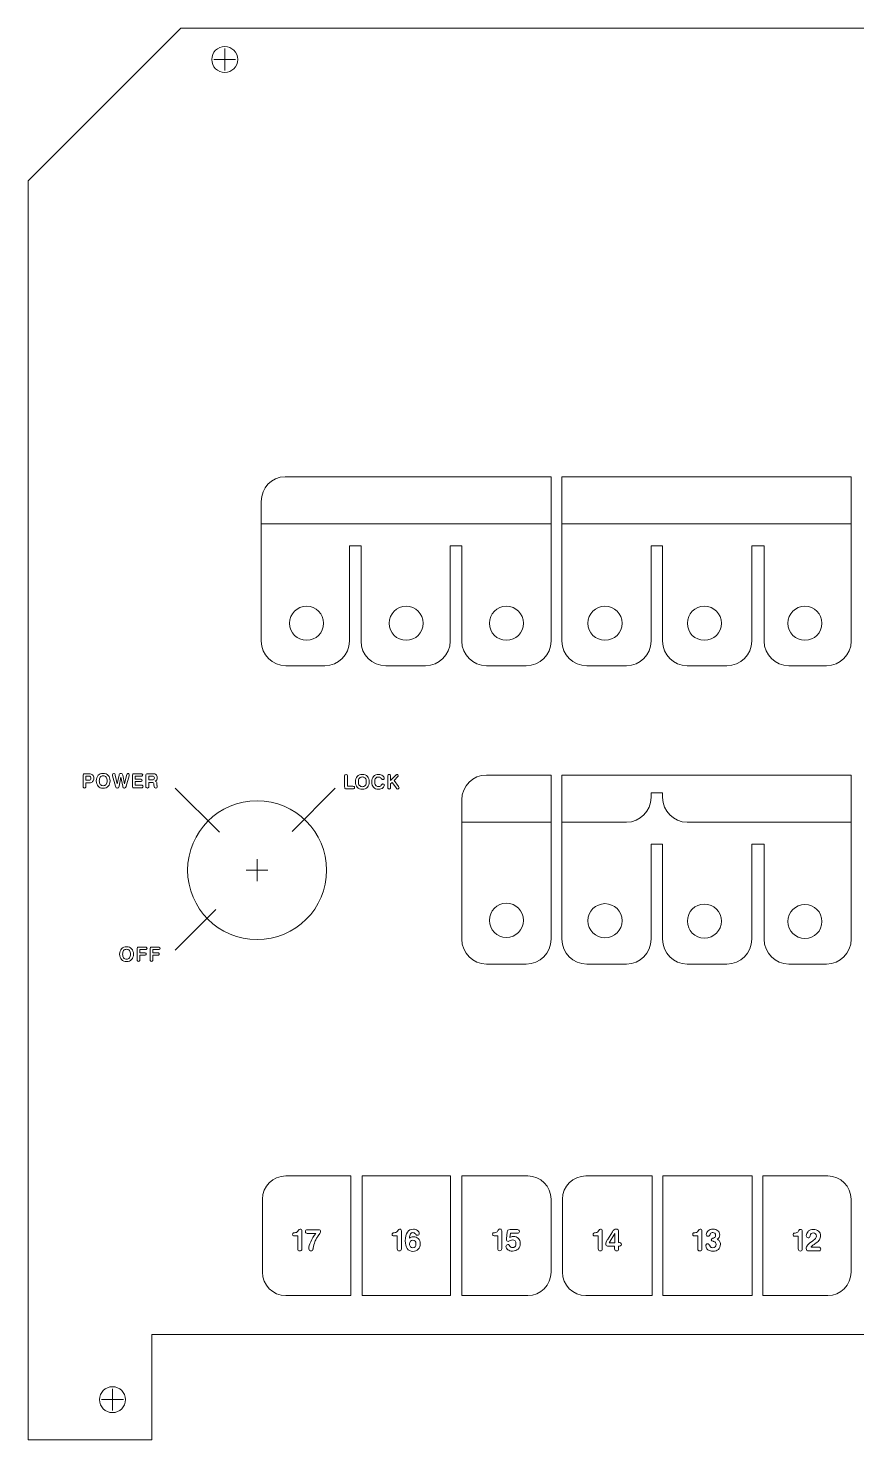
# Model space of a CAD drawing. Extents: x 727 to 1193, y 439 to 641.
# Drawn here: x 727.5 to 845.6, y 439.4 to 640.6 of the extents above; entities that cross this region are included whole.
import ezdxf

# ---------------------------------------------------------------- set-up
doc = ezdxf.new("R2010")
doc.units = 0
doc.header["$MEASUREMENT"] = 0
doc.layers.add('Layer 1 copy', color=7, linetype='Continuous', lineweight=0)

msp = doc.modelspace()

# ---------------------------------------------------------------- linework, layer by layer
at = {"layer": 'Layer 1 copy', "color": 5, "lineweight": 0}
for p, q in [((753.91, 636.13), (757.02, 636.13)), ((755.47, 637.68), (755.47, 634.58)), ((748.4, 532.29), (754.7, 526)), ((771.23, 532.29), (765.06, 526.12)), ((760.08, 522.14), (760.08, 519.03)), ((758.52, 520.59), (761.63, 520.59)), ((748.4, 509.19), (754.19, 514.98)), ((739.47, 446.68), (739.47, 443.58)), ((737.91, 445.13), (741.02, 445.13))]:
    msp.add_line(p, q, dxfattribs=at)
for points in [[(727.46, 439.41), (745.09, 439.41), (745.09, 454.41), (1174.83, 454.41), (1174.83, 439.41), (1192.54, 439.41), (1192.54, 618.5), (1170.33, 640.59), (749.22, 640.59), (727.46, 618.82)], [(844.77, 569.94), (803.54, 569.94), (803.54, 576.66), (844.77, 576.66)], [(787.63, 459.97), (775.04, 459.97), (775.04, 477.01), (787.63, 477.01)], [(830.67, 459.97), (817.91, 459.97), (817.91, 477.01), (830.67, 477.01)], [(811.06, 468.81), (810.26, 467.5), (811.06, 467.5)]]:
    msp.add_lwpolyline(points, close=True, dxfattribs=at)
at = {"layer": 'Layer 1 copy', "color": 7, "lineweight": 0}
msp.add_lwpolyline([(727.46, 439.41), (745.09, 439.41), (745.09, 454.41), (1174.83, 454.41), (1174.83, 439.41), (1192.54, 439.41), (1192.54, 618.5), (1170.33, 640.59), (749.22, 640.59), (727.46, 618.82)], close=True, dxfattribs=at)
for centre, radius in [((755.47, 636.13), 1.85), ((767.14, 555.78), 2.43), ((781.33, 555.78), 2.43), ((795.62, 555.78), 2.43), ((809.67, 555.78), 2.43), ((823.84, 555.78), 2.43), ((838.17, 555.78), 2.43), ((760.08, 520.59), 9.9), ((795.62, 513.44), 2.43), ((809.67, 513.39), 2.43), ((823.84, 513.33), 2.43), ((838.17, 513.28), 2.43), ((739.47, 445.13), 1.85)]:
    msp.add_circle(centre, radius, dxfattribs=at)
at = {"layer": 'Layer 1 copy', "color": 5, "lineweight": 0}
for points, knots in [([(801.98, 576.66), (801.98, 576.66), (764.06, 576.66), (764.06, 576.66), (762.11, 576.66), (760.67, 575.08), (760.67, 573.13), (760.67, 573.13), (760.67, 569.94), (760.67, 569.94), (760.67, 569.94), (801.98, 569.94), (801.98, 569.94), (801.98, 569.94), (801.98, 576.66), (801.98, 576.66)], [0, 0, 0, 0, 1, 1, 1, 2, 2, 2, 3, 3, 3, 4, 4, 4, 5, 5, 5, 5]), ([(795.88, 569.94), (795.88, 569.94), (789.26, 569.94), (789.26, 569.94), (789.26, 569.94), (787.61, 569.94), (787.61, 569.94), (787.61, 569.94), (774.9, 569.94), (774.9, 569.94), (774.9, 569.94), (773.25, 569.94), (773.25, 569.94), (773.25, 569.94), (766.63, 569.94), (766.63, 569.94), (766.63, 569.94), (760.67, 569.94), (760.67, 569.94), (760.67, 569.94), (760.67, 553.25), (760.67, 553.25), (760.67, 551.3), (762.25, 549.72), (764.2, 549.72), (764.2, 549.72), (769.72, 549.72), (769.72, 549.72), (771.67, 549.72), (773.25, 551.3), (773.25, 553.25), (773.25, 553.25), (773.25, 566.83), (773.25, 566.83), (773.25, 566.83), (774.9, 566.83), (774.9, 566.83), (774.9, 566.83), (774.9, 553.25), (774.9, 553.25), (774.9, 551.3), (776.48, 549.72), (778.43, 549.72), (778.43, 549.72), (784.08, 549.72), (784.08, 549.72), (786.03, 549.72), (787.61, 551.3), (787.61, 553.25), (787.61, 553.25), (787.61, 566.83), (787.61, 566.83), (787.61, 566.83), (789.26, 566.83), (789.26, 566.83), (789.26, 566.83), (789.26, 553.25), (789.26, 553.25), (789.26, 551.3), (790.84, 549.72), (792.79, 549.72), (792.79, 549.72), (798.45, 549.72), (798.45, 549.72), (800.4, 549.72), (801.98, 551.3), (801.98, 553.25), (801.98, 553.25), (801.98, 569.94), (801.98, 569.94), (801.98, 569.94), (795.88, 569.94), (795.88, 569.94)], [0, 0, 0, 0, 1, 1, 1, 2, 2, 2, 3, 3, 3, 4, 4, 4, 5, 5, 5, 6, 6, 6, 7, 7, 7, 8, 8, 8, 9, 9, 9, 10, 10, 10, 11, 11, 11, 12, 12, 12, 13, 13, 13, 14, 14, 14, 15, 15, 15, 16, 16, 16, 17, 17, 17, 18, 18, 18, 19, 19, 19, 20, 20, 20, 21, 21, 21, 22, 22, 22, 23, 23, 23, 24, 24, 24, 24]), ([(832.36, 569.94), (832.36, 569.94), (830.59, 569.94), (830.59, 569.94), (830.59, 569.94), (817.87, 569.94), (817.87, 569.94), (817.87, 569.94), (816.25, 569.94), (816.25, 569.94), (816.25, 569.94), (815.53, 569.94), (815.53, 569.94), (815.53, 569.94), (803.54, 569.94), (803.54, 569.94), (803.54, 569.94), (803.54, 553.25), (803.54, 553.25), (803.54, 551.3), (805.12, 549.72), (807.07, 549.72), (807.07, 549.72), (812.72, 549.72), (812.72, 549.72), (814.67, 549.72), (816.25, 551.3), (816.25, 553.25), (816.25, 553.25), (816.25, 566.83), (816.25, 566.83), (816.25, 566.83), (817.87, 566.83), (817.87, 566.83), (817.87, 566.83), (817.87, 553.25), (817.87, 553.25), (817.87, 551.3), (819.45, 549.72), (821.4, 549.72), (821.4, 549.72), (827.05, 549.72), (827.05, 549.72), (829, 549.72), (830.59, 551.3), (830.59, 553.25), (830.59, 553.25), (830.59, 566.83), (830.59, 566.83), (830.59, 566.83), (832.36, 566.83), (832.36, 566.83), (832.36, 566.83), (832.36, 553.25), (832.36, 553.25), (832.36, 551.3), (833.94, 549.72), (835.89, 549.72), (835.89, 549.72), (841.24, 549.72), (841.24, 549.72), (843.19, 549.72), (844.77, 551.3), (844.77, 553.25), (844.77, 553.25), (844.77, 566.83), (844.77, 566.83), (844.77, 566.83), (844.77, 569.94), (844.77, 569.94), (844.77, 569.94), (832.36, 569.94), (832.36, 569.94)], [0, 0, 0, 0, 1, 1, 1, 2, 2, 2, 3, 3, 3, 4, 4, 4, 5, 5, 5, 6, 6, 6, 7, 7, 7, 8, 8, 8, 9, 9, 9, 10, 10, 10, 11, 11, 11, 12, 12, 12, 13, 13, 13, 14, 14, 14, 15, 15, 15, 16, 16, 16, 17, 17, 17, 18, 18, 18, 19, 19, 19, 20, 20, 20, 21, 21, 21, 22, 22, 22, 23, 23, 23, 24, 24, 24, 24]), ([(735.68, 532.53), (735.68, 532.45), (735.66, 532.39), (735.63, 532.36), (735.6, 532.32), (735.55, 532.3), (735.47, 532.3), (735.41, 532.3), (735.35, 532.32), (735.32, 532.36), (735.29, 532.4), (735.27, 532.45), (735.27, 532.53), (735.27, 532.53), (735.27, 534.02), (735.27, 534.02), (735.27, 534.15), (735.29, 534.23), (735.32, 534.27), (735.36, 534.32), (735.42, 534.34), (735.52, 534.34), (735.52, 534.34), (736.16, 534.34), (736.16, 534.34), (736.37, 534.34), (736.53, 534.28), (736.64, 534.17), (736.75, 534.06), (736.8, 533.9), (736.8, 533.69), (736.8, 533.48), (736.75, 533.32), (736.64, 533.21), (736.54, 533.1), (736.38, 533.04), (736.19, 533.04), (736.19, 533.04), (735.68, 533.04), (735.68, 533.04), (735.68, 533.04), (735.68, 532.53), (735.68, 532.53)], [0, 0, 0, 0, 1, 1, 1, 2, 2, 2, 3, 3, 3, 4, 4, 4, 5, 5, 5, 6, 6, 6, 7, 7, 7, 8, 8, 8, 9, 9, 9, 10, 10, 10, 11, 11, 11, 12, 12, 12, 13, 13, 13, 14, 14, 14, 14]), ([(735.68, 533.99), (735.68, 533.99), (735.68, 533.41), (735.68, 533.41), (735.68, 533.41), (736.08, 533.41), (736.08, 533.41), (736.19, 533.41), (736.27, 533.43), (736.32, 533.48), (736.37, 533.52), (736.39, 533.6), (736.39, 533.7), (736.39, 533.79), (736.37, 533.87), (736.32, 533.91), (736.27, 533.96), (736.2, 533.99), (736.11, 533.99), (736.11, 533.99), (735.68, 533.99), (735.68, 533.99)], [0, 0, 0, 0, 1, 1, 1, 2, 2, 2, 3, 3, 3, 4, 4, 4, 5, 5, 5, 6, 6, 6, 7, 7, 7, 7]), ([(737.43, 534.11), (737.6, 534.3), (737.84, 534.39), (738.14, 534.39), (738.44, 534.39), (738.68, 534.3), (738.86, 534.1), (739.04, 533.91), (739.12, 533.65), (739.12, 533.33), (739.12, 533.01), (739.04, 532.75), (738.86, 532.56), (738.68, 532.37), (738.44, 532.27), (738.14, 532.27), (737.84, 532.27), (737.6, 532.37), (737.43, 532.56), (737.25, 532.75), (737.16, 533.01), (737.16, 533.33), (737.16, 533.66), (737.25, 533.92), (737.43, 534.11)], [0, 0, 0, 0, 1, 1, 1, 2, 2, 2, 3, 3, 3, 4, 4, 4, 5, 5, 5, 6, 6, 6, 7, 7, 7, 8, 8, 8, 8]), ([(738.56, 533.84), (738.46, 533.97), (738.32, 534.03), (738.14, 534.03), (737.97, 534.03), (737.83, 533.97), (737.73, 533.85), (737.64, 533.73), (737.59, 533.55), (737.59, 533.33), (737.59, 533.11), (737.64, 532.94), (737.73, 532.82), (737.83, 532.7), (737.97, 532.63), (738.14, 532.63), (738.32, 532.63), (738.46, 532.7), (738.56, 532.82), (738.66, 532.94), (738.71, 533.11), (738.71, 533.33), (738.71, 533.55), (738.66, 533.72), (738.56, 533.84)], [0, 0, 0, 0, 1, 1, 1, 2, 2, 2, 3, 3, 3, 4, 4, 4, 5, 5, 5, 6, 6, 6, 7, 7, 7, 8, 8, 8, 8]), ([(740.4, 532.57), (740.38, 532.46), (740.35, 532.39), (740.32, 532.35), (740.29, 532.32), (740.23, 532.3), (740.15, 532.3), (740.07, 532.3), (740.02, 532.32), (739.99, 532.34), (739.96, 532.37), (739.93, 532.44), (739.89, 532.57), (739.89, 532.57), (739.48, 534.02), (739.48, 534.02), (739.47, 534.06), (739.46, 534.08), (739.46, 534.11), (739.45, 534.13), (739.45, 534.14), (739.45, 534.15), (739.45, 534.22), (739.47, 534.27), (739.51, 534.3), (739.54, 534.34), (739.59, 534.36), (739.65, 534.36), (739.71, 534.36), (739.75, 534.35), (739.78, 534.31), (739.82, 534.28), (739.84, 534.22), (739.86, 534.13), (739.86, 534.13), (740.16, 532.92), (740.16, 532.92), (740.16, 532.92), (740.4, 534.12), (740.4, 534.12), (740.42, 534.21), (740.45, 534.28), (740.49, 534.31), (740.53, 534.35), (740.59, 534.36), (740.67, 534.36), (740.75, 534.36), (740.81, 534.35), (740.84, 534.32), (740.88, 534.28), (740.91, 534.21), (740.93, 534.11), (740.93, 534.11), (741.18, 532.92), (741.18, 532.92), (741.18, 532.92), (741.46, 534.08), (741.46, 534.08), (741.49, 534.19), (741.51, 534.27), (741.55, 534.31), (741.58, 534.34), (741.63, 534.36), (741.68, 534.36), (741.74, 534.36), (741.79, 534.35), (741.82, 534.31), (741.85, 534.28), (741.87, 534.23), (741.87, 534.16), (741.87, 534.15), (741.87, 534.13), (741.86, 534.11), (741.86, 534.08), (741.86, 534.06), (741.85, 534.03), (741.85, 534.03), (741.43, 532.58), (741.43, 532.58), (741.42, 532.56), (741.42, 532.55), (741.41, 532.53), (741.37, 532.38), (741.29, 532.3), (741.18, 532.3), (741.1, 532.3), (741.04, 532.32), (741.01, 532.35), (740.98, 532.38), (740.95, 532.46), (740.93, 532.57), (740.93, 532.57), (740.67, 533.87), (740.67, 533.87), (740.67, 533.87), (740.4, 532.57), (740.4, 532.57)], [0, 0, 0, 0, 1, 1, 1, 2, 2, 2, 3, 3, 3, 4, 4, 4, 5, 5, 5, 6, 6, 6, 7, 7, 7, 8, 8, 8, 9, 9, 9, 10, 10, 10, 11, 11, 11, 12, 12, 12, 13, 13, 13, 14, 14, 14, 15, 15, 15, 16, 16, 16, 17, 17, 17, 18, 18, 18, 19, 19, 19, 20, 20, 20, 21, 21, 21, 22, 22, 22, 23, 23, 23, 24, 24, 24, 25, 25, 25, 26, 26, 26, 27, 27, 27, 28, 28, 28, 29, 29, 29, 30, 30, 30, 31, 31, 31, 32, 32, 32, 32]), ([(743.61, 532.7), (743.68, 532.7), (743.74, 532.68), (743.77, 532.65), (743.81, 532.62), (743.83, 532.58), (743.83, 532.51), (743.83, 532.45), (743.81, 532.41), (743.77, 532.37), (743.73, 532.35), (743.68, 532.33), (743.61, 532.33), (743.61, 532.33), (742.55, 532.33), (742.55, 532.33), (742.45, 532.33), (742.38, 532.35), (742.35, 532.39), (742.31, 532.44), (742.3, 532.52), (742.3, 532.65), (742.3, 532.65), (742.3, 534.02), (742.3, 534.02), (742.3, 534.15), (742.31, 534.23), (742.35, 534.27), (742.38, 534.32), (742.45, 534.34), (742.55, 534.34), (742.55, 534.34), (743.55, 534.34), (743.55, 534.34), (743.63, 534.34), (743.68, 534.32), (743.72, 534.29), (743.76, 534.26), (743.78, 534.22), (743.78, 534.16), (743.78, 534.11), (743.76, 534.06), (743.72, 534.03), (743.68, 534), (743.63, 533.99), (743.55, 533.99), (743.55, 533.99), (742.7, 533.99), (742.7, 533.99), (742.7, 533.99), (742.7, 533.56), (742.7, 533.56), (742.7, 533.56), (743.47, 533.56), (743.47, 533.56), (743.54, 533.56), (743.6, 533.55), (743.63, 533.52), (743.67, 533.49), (743.69, 533.44), (743.69, 533.39), (743.69, 533.33), (743.67, 533.29), (743.63, 533.26), (743.59, 533.23), (743.54, 533.22), (743.47, 533.22), (743.47, 533.22), (742.7, 533.22), (742.7, 533.22), (742.7, 533.22), (742.7, 532.7), (742.7, 532.7), (742.7, 532.7), (743.61, 532.7), (743.61, 532.7), (743.61, 532.7), (743.61, 532.7), (743.61, 532.7)], [0, 0, 0, 0, 1, 1, 1, 2, 2, 2, 3, 3, 3, 4, 4, 4, 5, 5, 5, 6, 6, 6, 7, 7, 7, 8, 8, 8, 9, 9, 9, 10, 10, 10, 11, 11, 11, 12, 12, 12, 13, 13, 13, 14, 14, 14, 15, 15, 15, 16, 16, 16, 17, 17, 17, 18, 18, 18, 19, 19, 19, 20, 20, 20, 21, 21, 21, 22, 22, 22, 23, 23, 23, 24, 24, 24, 25, 25, 25, 26, 26, 26, 26]), ([(744.65, 532.53), (744.65, 532.45), (744.63, 532.39), (744.6, 532.36), (744.56, 532.32), (744.51, 532.3), (744.44, 532.3), (744.37, 532.3), (744.32, 532.32), (744.28, 532.36), (744.25, 532.4), (744.23, 532.45), (744.23, 532.53), (744.23, 532.53), (744.23, 534.02), (744.23, 534.02), (744.23, 534.15), (744.25, 534.23), (744.29, 534.27), (744.33, 534.32), (744.39, 534.34), (744.48, 534.34), (744.48, 534.34), (745.21, 534.34), (745.21, 534.34), (745.42, 534.34), (745.59, 534.29), (745.69, 534.2), (745.8, 534.1), (745.85, 533.96), (745.85, 533.77), (745.85, 533.65), (745.82, 533.54), (745.77, 533.46), (745.72, 533.38), (745.65, 533.32), (745.55, 533.29), (745.63, 533.27), (745.69, 533.23), (745.72, 533.17), (745.76, 533.12), (745.79, 533.04), (745.8, 532.96), (745.8, 532.92), (745.8, 532.87), (745.8, 532.81), (745.8, 532.75), (745.81, 532.71), (745.81, 532.68), (745.82, 532.66), (745.82, 532.63), (745.83, 532.58), (745.84, 532.54), (745.85, 532.51), (745.85, 532.49), (745.85, 532.43), (745.83, 532.39), (745.79, 532.35), (745.76, 532.32), (745.71, 532.3), (745.64, 532.3), (745.56, 532.3), (745.49, 532.33), (745.46, 532.37), (745.42, 532.43), (745.4, 532.55), (745.38, 532.76), (745.37, 532.92), (745.34, 533.02), (745.3, 533.06), (745.26, 533.09), (745.19, 533.11), (745.09, 533.11), (745.09, 533.11), (744.65, 533.11), (744.65, 533.11), (744.65, 533.11), (744.65, 532.53), (744.65, 532.53)], [0, 0, 0, 0, 1, 1, 1, 2, 2, 2, 3, 3, 3, 4, 4, 4, 5, 5, 5, 6, 6, 6, 7, 7, 7, 8, 8, 8, 9, 9, 9, 10, 10, 10, 11, 11, 11, 12, 12, 12, 13, 13, 13, 14, 14, 14, 15, 15, 15, 16, 16, 16, 17, 17, 17, 18, 18, 18, 19, 19, 19, 20, 20, 20, 21, 21, 21, 22, 22, 22, 23, 23, 23, 24, 24, 24, 25, 25, 25, 26, 26, 26, 26]), ([(744.65, 533.99), (744.65, 533.99), (744.65, 533.46), (744.65, 533.46), (744.65, 533.46), (745.13, 533.46), (745.13, 533.46), (745.24, 533.46), (745.31, 533.48), (745.36, 533.52), (745.41, 533.56), (745.44, 533.63), (745.44, 533.73), (745.44, 533.81), (745.41, 533.88), (745.36, 533.92), (745.32, 533.97), (745.25, 533.99), (745.15, 533.99), (745.15, 533.99), (744.65, 533.99), (744.65, 533.99)], [0, 0, 0, 0, 1, 1, 1, 2, 2, 2, 3, 3, 3, 4, 4, 4, 5, 5, 5, 6, 6, 6, 7, 7, 7, 7]), ([(772.8, 532.18), (772.71, 532.18), (772.64, 532.2), (772.61, 532.25), (772.57, 532.29), (772.55, 532.37), (772.55, 532.5), (772.55, 532.5), (772.55, 534), (772.55, 534), (772.55, 534.06), (772.57, 534.12), (772.6, 534.16), (772.64, 534.2), (772.69, 534.21), (772.76, 534.21), (772.83, 534.21), (772.88, 534.2), (772.91, 534.16), (772.95, 534.12), (772.96, 534.07), (772.96, 534), (772.96, 534), (772.96, 532.55), (772.96, 532.55), (772.96, 532.55), (773.72, 532.55), (773.72, 532.55), (773.8, 532.55), (773.86, 532.53), (773.91, 532.51), (773.95, 532.47), (773.97, 532.43), (773.97, 532.37), (773.97, 532.3), (773.95, 532.26), (773.91, 532.23), (773.87, 532.2), (773.81, 532.18), (773.72, 532.18), (773.72, 532.18), (772.8, 532.18), (772.8, 532.18)], [0, 0, 0, 0, 1, 1, 1, 2, 2, 2, 3, 3, 3, 4, 4, 4, 5, 5, 5, 6, 6, 6, 7, 7, 7, 8, 8, 8, 9, 9, 9, 10, 10, 10, 11, 11, 11, 12, 12, 12, 13, 13, 13, 14, 14, 14, 14]), ([(774.37, 533.96), (774.54, 534.15), (774.78, 534.24), (775.08, 534.24), (775.38, 534.24), (775.62, 534.15), (775.8, 533.96), (775.98, 533.77), (776.07, 533.51), (776.07, 533.18), (776.07, 532.86), (775.98, 532.6), (775.8, 532.41), (775.62, 532.22), (775.38, 532.13), (775.08, 532.13), (774.78, 532.13), (774.54, 532.22), (774.37, 532.41), (774.19, 532.6), (774.1, 532.86), (774.1, 533.18), (774.1, 533.51), (774.19, 533.77), (774.37, 533.96)], [0, 0, 0, 0, 1, 1, 1, 2, 2, 2, 3, 3, 3, 4, 4, 4, 5, 5, 5, 6, 6, 6, 7, 7, 7, 8, 8, 8, 8]), ([(775.5, 533.7), (775.4, 533.82), (775.26, 533.88), (775.08, 533.88), (774.91, 533.88), (774.77, 533.82), (774.67, 533.7), (774.57, 533.58), (774.52, 533.41), (774.52, 533.18), (774.52, 532.96), (774.57, 532.79), (774.67, 532.67), (774.77, 532.55), (774.91, 532.49), (775.08, 532.49), (775.26, 532.49), (775.4, 532.55), (775.5, 532.67), (775.6, 532.79), (775.65, 532.96), (775.65, 533.18), (775.65, 533.41), (775.6, 533.58), (775.5, 533.7)], [0, 0, 0, 0, 1, 1, 1, 2, 2, 2, 3, 3, 3, 4, 4, 4, 5, 5, 5, 6, 6, 6, 7, 7, 7, 8, 8, 8, 8]), ([(776.43, 533.15), (776.43, 533.5), (776.51, 533.77), (776.68, 533.96), (776.85, 534.15), (777.09, 534.25), (777.39, 534.25), (777.51, 534.25), (777.62, 534.23), (777.72, 534.2), (777.82, 534.16), (777.92, 534.11), (778.01, 534.04), (778.07, 533.99), (778.12, 533.94), (778.15, 533.88), (778.19, 533.82), (778.21, 533.77), (778.21, 533.71), (778.21, 533.65), (778.19, 533.61), (778.15, 533.57), (778.12, 533.53), (778.07, 533.51), (778.01, 533.51), (777.98, 533.51), (777.95, 533.52), (777.91, 533.54), (777.88, 533.55), (777.85, 533.57), (777.82, 533.6), (777.81, 533.61), (777.79, 533.63), (777.77, 533.66), (777.75, 533.69), (777.74, 533.71), (777.73, 533.72), (777.69, 533.77), (777.64, 533.81), (777.58, 533.84), (777.52, 533.86), (777.45, 533.87), (777.37, 533.87), (777.21, 533.87), (777.08, 533.81), (776.99, 533.69), (776.89, 533.57), (776.85, 533.4), (776.85, 533.18), (776.85, 532.97), (776.89, 532.8), (776.99, 532.68), (777.08, 532.56), (777.22, 532.5), (777.39, 532.5), (777.47, 532.5), (777.53, 532.51), (777.59, 532.53), (777.65, 532.56), (777.71, 532.59), (777.74, 532.64), (777.76, 532.66), (777.77, 532.68), (777.79, 532.71), (777.79, 532.71), (777.82, 532.77), (777.82, 532.77), (777.86, 532.81), (777.89, 532.84), (777.92, 532.86), (777.95, 532.87), (777.98, 532.88), (778.02, 532.88), (778.07, 532.88), (778.12, 532.87), (778.16, 532.83), (778.2, 532.79), (778.22, 532.75), (778.22, 532.7), (778.22, 532.65), (778.2, 532.59), (778.16, 532.53), (778.13, 532.47), (778.08, 532.41), (778.03, 532.36), (777.94, 532.28), (777.84, 532.22), (777.73, 532.18), (777.63, 532.15), (777.51, 532.13), (777.37, 532.13), (777.07, 532.13), (776.84, 532.22), (776.68, 532.4), (776.51, 532.58), (776.43, 532.84), (776.43, 533.15)], [0, 0, 0, 0, 1, 1, 1, 2, 2, 2, 3, 3, 3, 4, 4, 4, 5, 5, 5, 6, 6, 6, 7, 7, 7, 8, 8, 8, 9, 9, 9, 10, 10, 10, 11, 11, 11, 12, 12, 12, 13, 13, 13, 14, 14, 14, 15, 15, 15, 16, 16, 16, 17, 17, 17, 18, 18, 18, 19, 19, 19, 20, 20, 20, 21, 21, 21, 22, 22, 22, 23, 23, 23, 24, 24, 24, 25, 25, 25, 26, 26, 26, 27, 27, 27, 28, 28, 28, 29, 29, 29, 30, 30, 30, 31, 31, 31, 32, 32, 32, 32]), ([(778.7, 534), (778.7, 534.07), (778.72, 534.13), (778.76, 534.16), (778.79, 534.2), (778.84, 534.22), (778.91, 534.22), (778.98, 534.22), (779.03, 534.2), (779.07, 534.16), (779.1, 534.13), (779.12, 534.07), (779.12, 534), (779.12, 534), (779.12, 533.37), (779.12, 533.37), (779.12, 533.37), (779.88, 534.15), (779.88, 534.15), (779.89, 534.18), (779.91, 534.19), (779.94, 534.2), (779.97, 534.21), (779.99, 534.22), (780.02, 534.22), (780.07, 534.22), (780.11, 534.2), (780.15, 534.17), (780.19, 534.13), (780.21, 534.09), (780.21, 534.04), (780.21, 534.02), (780.2, 534), (780.19, 533.98), (780.19, 533.96), (780.18, 533.94), (780.16, 533.93), (780.16, 533.93), (779.62, 533.38), (779.62, 533.38), (779.62, 533.38), (780.24, 532.53), (780.24, 532.53), (780.24, 532.53), (780.24, 532.53), (780.24, 532.53), (780.29, 532.46), (780.31, 532.39), (780.31, 532.35), (780.31, 532.29), (780.3, 532.25), (780.26, 532.21), (780.23, 532.18), (780.18, 532.15), (780.12, 532.15), (780.08, 532.15), (780.05, 532.17), (780.02, 532.19), (779.98, 532.2), (779.95, 532.23), (779.93, 532.27), (779.93, 532.27), (779.33, 533.1), (779.33, 533.1), (779.33, 533.1), (779.12, 532.89), (779.12, 532.89), (779.12, 532.89), (779.12, 532.38), (779.12, 532.38), (779.12, 532.31), (779.1, 532.25), (779.07, 532.22), (779.03, 532.18), (778.98, 532.16), (778.91, 532.16), (778.84, 532.16), (778.79, 532.18), (778.76, 532.22), (778.72, 532.25), (778.7, 532.31), (778.7, 532.38), (778.7, 532.38), (778.7, 534), (778.7, 534)], [0, 0, 0, 0, 1, 1, 1, 2, 2, 2, 3, 3, 3, 4, 4, 4, 5, 5, 5, 6, 6, 6, 7, 7, 7, 8, 8, 8, 9, 9, 9, 10, 10, 10, 11, 11, 11, 12, 12, 12, 13, 13, 13, 14, 14, 14, 15, 15, 15, 16, 16, 16, 17, 17, 17, 18, 18, 18, 19, 19, 19, 20, 20, 20, 21, 21, 21, 22, 22, 22, 23, 23, 23, 24, 24, 24, 25, 25, 25, 26, 26, 26, 27, 27, 27, 28, 28, 28, 28]), ([(801.98, 534.15), (801.98, 534.15), (792.79, 534.15), (792.79, 534.15), (790.84, 534.15), (789.26, 532.57), (789.26, 530.62), (789.26, 530.62), (789.26, 527.43), (789.26, 527.43), (789.26, 527.43), (801.98, 527.43), (801.98, 527.43), (801.98, 527.43), (801.98, 534.15), (801.98, 534.15)], [0, 0, 0, 0, 1, 1, 1, 2, 2, 2, 3, 3, 3, 4, 4, 4, 5, 5, 5, 5]), ([(803.54, 534.15), (803.54, 534.15), (803.54, 510.74), (803.54, 510.74), (803.54, 508.79), (805.12, 507.21), (807.07, 507.21), (807.07, 507.21), (812.72, 507.21), (812.72, 507.21), (814.67, 507.21), (816.25, 508.79), (816.25, 510.74), (816.25, 510.74), (816.25, 524.32), (816.25, 524.32), (816.25, 524.32), (817.87, 524.32), (817.87, 524.32), (817.87, 524.32), (817.87, 510.74), (817.87, 510.74), (817.87, 508.79), (819.45, 507.21), (821.4, 507.21), (821.4, 507.21), (827.05, 507.21), (827.05, 507.21), (829, 507.21), (830.59, 508.79), (830.59, 510.74), (830.59, 510.74), (830.59, 524.32), (830.59, 524.32), (830.59, 524.32), (832.36, 524.32), (832.36, 524.32), (832.36, 524.32), (832.36, 510.74), (832.36, 510.74), (832.36, 508.79), (833.94, 507.21), (835.89, 507.21), (835.89, 507.21), (841.24, 507.21), (841.24, 507.21), (843.19, 507.21), (844.77, 508.79), (844.77, 510.74), (844.77, 510.74), (844.77, 524.32), (844.77, 524.32), (844.77, 524.32), (844.77, 534.15), (844.77, 534.15), (844.77, 534.15), (803.54, 534.15), (803.54, 534.15)], [0, 0, 0, 0, 1, 1, 1, 2, 2, 2, 3, 3, 3, 4, 4, 4, 5, 5, 5, 6, 6, 6, 7, 7, 7, 8, 8, 8, 9, 9, 9, 10, 10, 10, 11, 11, 11, 12, 12, 12, 13, 13, 13, 14, 14, 14, 15, 15, 15, 16, 16, 16, 17, 17, 17, 18, 18, 18, 19, 19, 19, 19]), ([(830.59, 534.15), (830.59, 534.15), (821.13, 534.15), (821.13, 534.15), (821.13, 534.15), (817.87, 534.15), (817.87, 534.15), (817.87, 534.15), (816.25, 534.15), (816.25, 534.15), (816.25, 534.15), (803.54, 534.15), (803.54, 534.15), (803.54, 534.15), (803.54, 527.43), (803.54, 527.43), (803.54, 527.43), (812.72, 527.43), (812.72, 527.43), (814.67, 527.43), (816.25, 529.01), (816.25, 530.96), (816.25, 530.96), (816.25, 531.61), (816.25, 531.61), (816.25, 531.61), (817.87, 531.61), (817.87, 531.61), (817.87, 531.61), (817.87, 530.96), (817.87, 530.96), (817.87, 529.01), (819.45, 527.43), (821.4, 527.43), (821.4, 527.43), (830.59, 527.43), (830.59, 527.43), (830.59, 527.43), (844.77, 527.43), (844.77, 527.43), (844.77, 527.43), (844.77, 534.15), (844.77, 534.15), (844.77, 534.15), (830.59, 534.15), (830.59, 534.15)], [0, 0, 0, 0, 1, 1, 1, 2, 2, 2, 3, 3, 3, 4, 4, 4, 5, 5, 5, 6, 6, 6, 7, 7, 7, 8, 8, 8, 9, 9, 9, 10, 10, 10, 11, 11, 11, 12, 12, 12, 13, 13, 13, 14, 14, 14, 15, 15, 15, 15]), ([(792.79, 507.21), (792.79, 507.21), (798.45, 507.21), (798.45, 507.21), (800.4, 507.21), (801.98, 508.79), (801.98, 510.74), (801.98, 510.74), (801.98, 527.43), (801.98, 527.43), (801.98, 527.43), (789.26, 527.43), (789.26, 527.43), (789.26, 527.43), (789.26, 510.74), (789.26, 510.74), (789.26, 508.79), (790.84, 507.21), (792.79, 507.21)], [0, 0, 0, 0, 1, 1, 1, 2, 2, 2, 3, 3, 3, 4, 4, 4, 5, 5, 5, 6, 6, 6, 6]), ([(740.76, 509.39), (740.94, 509.58), (741.17, 509.68), (741.47, 509.68), (741.77, 509.68), (742.01, 509.58), (742.19, 509.39), (742.37, 509.2), (742.46, 508.94), (742.46, 508.62), (742.46, 508.3), (742.37, 508.04), (742.19, 507.85), (742.01, 507.66), (741.77, 507.56), (741.47, 507.56), (741.17, 507.56), (740.94, 507.66), (740.76, 507.85), (740.58, 508.04), (740.49, 508.3), (740.49, 508.62), (740.49, 508.94), (740.58, 509.2), (740.76, 509.39)], [0, 0, 0, 0, 1, 1, 1, 2, 2, 2, 3, 3, 3, 4, 4, 4, 5, 5, 5, 6, 6, 6, 7, 7, 7, 8, 8, 8, 8]), ([(741.89, 509.14), (741.79, 509.26), (741.65, 509.32), (741.47, 509.32), (741.3, 509.32), (741.16, 509.26), (741.06, 509.14), (740.97, 509.01), (740.92, 508.84), (740.92, 508.62), (740.92, 508.4), (740.97, 508.23), (741.06, 508.11), (741.16, 507.98), (741.3, 507.92), (741.47, 507.92), (741.65, 507.92), (741.79, 507.98), (741.89, 508.11), (741.99, 508.23), (742.04, 508.4), (742.04, 508.62), (742.04, 508.84), (741.99, 509.01), (741.89, 509.14)], [0, 0, 0, 0, 1, 1, 1, 2, 2, 2, 3, 3, 3, 4, 4, 4, 5, 5, 5, 6, 6, 6, 7, 7, 7, 8, 8, 8, 8]), ([(743.38, 507.81), (743.38, 507.74), (743.36, 507.68), (743.33, 507.65), (743.29, 507.61), (743.24, 507.59), (743.17, 507.59), (743.11, 507.59), (743.06, 507.61), (743.02, 507.65), (742.99, 507.69), (742.97, 507.74), (742.97, 507.81), (742.97, 507.81), (742.97, 509.31), (742.97, 509.31), (742.97, 509.43), (742.99, 509.52), (743.03, 509.56), (743.06, 509.6), (743.13, 509.63), (743.22, 509.63), (743.22, 509.63), (744.17, 509.63), (744.17, 509.63), (744.25, 509.63), (744.3, 509.61), (744.34, 509.58), (744.38, 509.55), (744.4, 509.51), (744.4, 509.45), (744.4, 509.39), (744.38, 509.35), (744.34, 509.32), (744.3, 509.29), (744.25, 509.28), (744.17, 509.28), (744.17, 509.28), (743.38, 509.28), (743.38, 509.28), (743.38, 509.28), (743.38, 508.82), (743.38, 508.82), (743.38, 508.82), (744.05, 508.82), (744.05, 508.82), (744.13, 508.82), (744.18, 508.81), (744.22, 508.78), (744.26, 508.75), (744.28, 508.7), (744.28, 508.65), (744.28, 508.59), (744.26, 508.54), (744.22, 508.52), (744.18, 508.49), (744.13, 508.47), (744.05, 508.47), (744.05, 508.47), (743.38, 508.47), (743.38, 508.47), (743.38, 508.47), (743.38, 507.81), (743.38, 507.81)], [0, 0, 0, 0, 1, 1, 1, 2, 2, 2, 3, 3, 3, 4, 4, 4, 5, 5, 5, 6, 6, 6, 7, 7, 7, 8, 8, 8, 9, 9, 9, 10, 10, 10, 11, 11, 11, 12, 12, 12, 13, 13, 13, 14, 14, 14, 15, 15, 15, 16, 16, 16, 17, 17, 17, 18, 18, 18, 19, 19, 19, 20, 20, 20, 21, 21, 21, 21]), ([(745.23, 507.81), (745.23, 507.74), (745.22, 507.68), (745.18, 507.65), (745.15, 507.61), (745.1, 507.59), (745.03, 507.59), (744.96, 507.59), (744.91, 507.61), (744.88, 507.65), (744.84, 507.69), (744.83, 507.74), (744.83, 507.81), (744.83, 507.81), (744.83, 509.31), (744.83, 509.31), (744.83, 509.43), (744.84, 509.52), (744.88, 509.56), (744.92, 509.6), (744.98, 509.63), (745.08, 509.63), (745.08, 509.63), (746.03, 509.63), (746.03, 509.63), (746.1, 509.63), (746.16, 509.61), (746.2, 509.58), (746.24, 509.55), (746.25, 509.51), (746.25, 509.45), (746.25, 509.39), (746.24, 509.35), (746.2, 509.32), (746.16, 509.29), (746.1, 509.28), (746.03, 509.28), (746.03, 509.28), (745.23, 509.28), (745.23, 509.28), (745.23, 509.28), (745.23, 508.82), (745.23, 508.82), (745.23, 508.82), (745.91, 508.82), (745.91, 508.82), (745.98, 508.82), (746.04, 508.81), (746.08, 508.78), (746.11, 508.75), (746.13, 508.7), (746.13, 508.65), (746.13, 508.59), (746.11, 508.54), (746.08, 508.52), (746.04, 508.49), (745.98, 508.47), (745.91, 508.47), (745.91, 508.47), (745.23, 508.47), (745.23, 508.47), (745.23, 508.47), (745.23, 507.81), (745.23, 507.81)], [0, 0, 0, 0, 1, 1, 1, 2, 2, 2, 3, 3, 3, 4, 4, 4, 5, 5, 5, 6, 6, 6, 7, 7, 7, 8, 8, 8, 9, 9, 9, 10, 10, 10, 11, 11, 11, 12, 12, 12, 13, 13, 13, 14, 14, 14, 15, 15, 15, 16, 16, 16, 17, 17, 17, 18, 18, 18, 19, 19, 19, 20, 20, 20, 21, 21, 21, 21]), ([(764.16, 459.97), (764.16, 459.97), (773.44, 459.97), (773.44, 459.97), (773.44, 459.97), (773.44, 477.01), (773.44, 477.01), (773.44, 477.01), (764.16, 477.01), (764.16, 477.01), (762.33, 477.01), (760.85, 475.52), (760.85, 473.69), (760.85, 473.69), (760.85, 463.29), (760.85, 463.29), (760.85, 461.46), (762.33, 459.97), (764.16, 459.97)], [0, 0, 0, 0, 1, 1, 1, 2, 2, 2, 3, 3, 3, 4, 4, 4, 5, 5, 5, 6, 6, 6, 6]), ([(798.66, 459.97), (798.66, 459.97), (789.26, 459.97), (789.26, 459.97), (789.26, 459.97), (789.26, 477.01), (789.26, 477.01), (789.26, 477.01), (798.66, 477.01), (798.66, 477.01), (800.5, 477.01), (801.98, 475.52), (801.98, 473.69), (801.98, 473.69), (801.98, 463.29), (801.98, 463.29), (801.98, 461.46), (800.5, 459.97), (798.66, 459.97)], [0, 0, 0, 0, 1, 1, 1, 2, 2, 2, 3, 3, 3, 4, 4, 4, 5, 5, 5, 6, 6, 6, 6]), ([(806.93, 459.97), (806.93, 459.97), (816.38, 459.97), (816.38, 459.97), (816.38, 459.97), (816.38, 477.01), (816.38, 477.01), (816.38, 477.01), (806.93, 477.01), (806.93, 477.01), (805.09, 477.01), (803.61, 475.52), (803.61, 473.69), (803.61, 473.69), (803.61, 463.29), (803.61, 463.29), (803.61, 461.46), (805.09, 459.97), (806.93, 459.97)], [0, 0, 0, 0, 1, 1, 1, 2, 2, 2, 3, 3, 3, 4, 4, 4, 5, 5, 5, 6, 6, 6, 6]), ([(841.43, 459.97), (841.43, 459.97), (832.17, 459.97), (832.17, 459.97), (832.17, 459.97), (832.17, 477.01), (832.17, 477.01), (832.17, 477.01), (841.43, 477.01), (841.43, 477.01), (843.26, 477.01), (844.74, 475.52), (844.74, 473.69), (844.74, 473.69), (844.74, 463.29), (844.74, 463.29), (844.74, 461.46), (843.26, 459.97), (841.43, 459.97)], [0, 0, 0, 0, 1, 1, 1, 2, 2, 2, 3, 3, 3, 4, 4, 4, 5, 5, 5, 6, 6, 6, 6]), ([(765.88, 468.46), (765.88, 468.46), (765.36, 468.46), (765.36, 468.46), (765.29, 468.46), (765.24, 468.48), (765.2, 468.52), (765.17, 468.55), (765.15, 468.61), (765.15, 468.68), (765.15, 468.73), (765.16, 468.78), (765.18, 468.81), (765.2, 468.85), (765.23, 468.87), (765.27, 468.89), (765.28, 468.89), (765.34, 468.89), (765.43, 468.91), (765.53, 468.92), (765.61, 468.94), (765.69, 468.96), (765.77, 468.99), (765.84, 469.07), (765.92, 469.19), (765.93, 469.21), (765.94, 469.22), (765.94, 469.23), (765.94, 469.24), (765.95, 469.25), (765.96, 469.26), (766.03, 469.38), (766.11, 469.43), (766.21, 469.43), (766.29, 469.43), (766.35, 469.41), (766.39, 469.36), (766.43, 469.32), (766.46, 469.26), (766.46, 469.17), (766.46, 469.17), (766.46, 466.64), (766.46, 466.64), (766.46, 466.54), (766.43, 466.46), (766.38, 466.41), (766.33, 466.36), (766.26, 466.33), (766.17, 466.33), (766.07, 466.33), (766, 466.36), (765.95, 466.41), (765.9, 466.46), (765.88, 466.54), (765.88, 466.64), (765.88, 466.64), (765.88, 468.46), (765.88, 468.46)], [0, 0, 0, 0, 1, 1, 1, 2, 2, 2, 3, 3, 3, 4, 4, 4, 5, 5, 5, 6, 6, 6, 7, 7, 7, 8, 8, 8, 9, 9, 9, 10, 10, 10, 11, 11, 11, 12, 12, 12, 13, 13, 13, 14, 14, 14, 15, 15, 15, 16, 16, 16, 17, 17, 17, 18, 18, 18, 19, 19, 19, 19]), ([(767.23, 468.82), (767.14, 468.82), (767.07, 468.84), (767.02, 468.89), (766.98, 468.94), (766.96, 469), (766.96, 469.08), (766.96, 469.17), (766.98, 469.24), (767.02, 469.28), (767.07, 469.32), (767.14, 469.35), (767.23, 469.35), (767.23, 469.35), (768.83, 469.35), (768.83, 469.35), (768.93, 469.35), (769, 469.32), (769.06, 469.27), (769.11, 469.22), (769.14, 469.16), (769.14, 469.07), (769.14, 468.98), (769.07, 468.84), (768.93, 468.67), (768.91, 468.64), (768.89, 468.61), (768.88, 468.6), (768.75, 468.43), (768.64, 468.28), (768.56, 468.13), (768.47, 467.98), (768.39, 467.82), (768.33, 467.64), (768.22, 467.37), (768.13, 467.06), (768.08, 466.71), (768.07, 466.64), (768.06, 466.6), (768.05, 466.57), (768.04, 466.5), (768.01, 466.43), (767.96, 466.39), (767.91, 466.34), (767.84, 466.32), (767.76, 466.32), (767.66, 466.32), (767.59, 466.35), (767.54, 466.4), (767.49, 466.45), (767.46, 466.53), (767.46, 466.63), (767.46, 466.9), (767.55, 467.24), (767.73, 467.64), (767.91, 468.05), (768.15, 468.44), (768.46, 468.82), (768.46, 468.82), (767.23, 468.82), (767.23, 468.82)], [0, 0, 0, 0, 1, 1, 1, 2, 2, 2, 3, 3, 3, 4, 4, 4, 5, 5, 5, 6, 6, 6, 7, 7, 7, 8, 8, 8, 9, 9, 9, 10, 10, 10, 11, 11, 11, 12, 12, 12, 13, 13, 13, 14, 14, 14, 15, 15, 15, 16, 16, 16, 17, 17, 17, 18, 18, 18, 19, 19, 19, 20, 20, 20, 20]), ([(780.07, 468.46), (780.07, 468.46), (779.56, 468.46), (779.56, 468.46), (779.48, 468.46), (779.43, 468.48), (779.39, 468.52), (779.36, 468.55), (779.34, 468.61), (779.34, 468.68), (779.34, 468.73), (779.35, 468.78), (779.38, 468.81), (779.4, 468.85), (779.43, 468.87), (779.46, 468.89), (779.48, 468.89), (779.53, 468.89), (779.63, 468.91), (779.72, 468.92), (779.81, 468.94), (779.88, 468.96), (779.96, 468.99), (780.04, 469.07), (780.12, 469.19), (780.12, 469.21), (780.13, 469.22), (780.13, 469.23), (780.14, 469.24), (780.15, 469.25), (780.16, 469.26), (780.22, 469.38), (780.3, 469.43), (780.4, 469.43), (780.48, 469.43), (780.54, 469.41), (780.58, 469.36), (780.63, 469.32), (780.65, 469.26), (780.65, 469.17), (780.65, 469.17), (780.65, 466.64), (780.65, 466.64), (780.65, 466.54), (780.62, 466.46), (780.58, 466.41), (780.53, 466.36), (780.45, 466.33), (780.36, 466.33), (780.26, 466.33), (780.19, 466.36), (780.14, 466.41), (780.09, 466.46), (780.07, 466.54), (780.07, 466.64), (780.07, 466.64), (780.07, 468.46), (780.07, 468.46)], [0, 0, 0, 0, 1, 1, 1, 2, 2, 2, 3, 3, 3, 4, 4, 4, 5, 5, 5, 6, 6, 6, 7, 7, 7, 8, 8, 8, 9, 9, 9, 10, 10, 10, 11, 11, 11, 12, 12, 12, 13, 13, 13, 14, 14, 14, 15, 15, 15, 16, 16, 16, 17, 17, 17, 18, 18, 18, 19, 19, 19, 19]), ([(781.95, 468.75), (781.87, 468.61), (781.82, 468.41), (781.82, 468.14), (781.88, 468.21), (781.96, 468.26), (782.06, 468.3), (782.15, 468.34), (782.26, 468.36), (782.37, 468.36), (782.66, 468.36), (782.89, 468.26), (783.06, 468.08), (783.24, 467.9), (783.33, 467.66), (783.33, 467.36), (783.33, 467.03), (783.23, 466.77), (783.04, 466.57), (782.85, 466.37), (782.6, 466.27), (782.29, 466.27), (781.94, 466.27), (781.66, 466.4), (781.48, 466.66), (781.29, 466.92), (781.2, 467.29), (781.2, 467.79), (781.2, 468.32), (781.3, 468.73), (781.5, 469.01), (781.69, 469.29), (781.98, 469.43), (782.36, 469.43), (782.59, 469.43), (782.79, 469.37), (782.95, 469.25), (783.12, 469.13), (783.2, 468.99), (783.2, 468.84), (783.2, 468.75), (783.18, 468.69), (783.13, 468.63), (783.08, 468.59), (783.03, 468.56), (782.95, 468.56), (782.9, 468.56), (782.85, 468.57), (782.82, 468.59), (782.78, 468.61), (782.74, 468.65), (782.7, 468.7), (782.69, 468.71), (782.68, 468.72), (782.66, 468.75), (782.56, 468.87), (782.43, 468.94), (782.29, 468.94), (782.14, 468.94), (782.03, 468.87), (781.95, 468.75)], [0, 0, 0, 0, 1, 1, 1, 2, 2, 2, 3, 3, 3, 4, 4, 4, 5, 5, 5, 6, 6, 6, 7, 7, 7, 8, 8, 8, 9, 9, 9, 10, 10, 10, 11, 11, 11, 12, 12, 12, 13, 13, 13, 14, 14, 14, 15, 15, 15, 16, 16, 16, 17, 17, 17, 18, 18, 18, 19, 19, 19, 20, 20, 20, 20]), ([(794.38, 468.49), (794.38, 468.49), (793.86, 468.49), (793.86, 468.49), (793.79, 468.49), (793.74, 468.51), (793.7, 468.54), (793.67, 468.58), (793.65, 468.63), (793.65, 468.71), (793.65, 468.76), (793.66, 468.8), (793.68, 468.84), (793.7, 468.88), (793.73, 468.9), (793.77, 468.91), (793.78, 468.91), (793.84, 468.92), (793.94, 468.93), (794.03, 468.94), (794.12, 468.96), (794.19, 468.99), (794.27, 469.01), (794.35, 469.09), (794.42, 469.22), (794.43, 469.24), (794.43, 469.24), (794.44, 469.26), (794.44, 469.26), (794.45, 469.27), (794.46, 469.29), (794.53, 469.4), (794.61, 469.46), (794.7, 469.46), (794.79, 469.46), (794.85, 469.44), (794.89, 469.39), (794.93, 469.35), (794.96, 469.28), (794.96, 469.19), (794.96, 469.19), (794.96, 466.67), (794.96, 466.67), (794.96, 466.57), (794.93, 466.49), (794.88, 466.43), (794.83, 466.38), (794.76, 466.36), (794.67, 466.36), (794.57, 466.36), (794.5, 466.38), (794.45, 466.43), (794.4, 466.49), (794.38, 466.57), (794.38, 466.67), (794.38, 466.67), (794.38, 468.49), (794.38, 468.49)], [0, 0, 0, 0, 1, 1, 1, 2, 2, 2, 3, 3, 3, 4, 4, 4, 5, 5, 5, 6, 6, 6, 7, 7, 7, 8, 8, 8, 9, 9, 9, 10, 10, 10, 11, 11, 11, 12, 12, 12, 13, 13, 13, 14, 14, 14, 15, 15, 15, 16, 16, 16, 17, 17, 17, 18, 18, 18, 19, 19, 19, 19]), ([(796.17, 469.37), (796.17, 469.37), (797.2, 469.37), (797.2, 469.37), (797.29, 469.37), (797.36, 469.35), (797.4, 469.31), (797.44, 469.26), (797.47, 469.2), (797.47, 469.11), (797.47, 469.03), (797.44, 468.96), (797.4, 468.92), (797.36, 468.87), (797.29, 468.85), (797.2, 468.85), (797.2, 468.85), (796.18, 468.85), (796.18, 468.85), (796.18, 468.85), (796.11, 468.24), (796.11, 468.24), (796.17, 468.29), (796.25, 468.33), (796.33, 468.36), (796.41, 468.38), (796.51, 468.4), (796.61, 468.4), (796.9, 468.4), (797.14, 468.31), (797.32, 468.12), (797.5, 467.94), (797.59, 467.69), (797.59, 467.39), (797.59, 467.06), (797.49, 466.8), (797.29, 466.6), (797.09, 466.4), (796.83, 466.3), (796.49, 466.3), (796.23, 466.3), (796.01, 466.37), (795.83, 466.5), (795.65, 466.62), (795.56, 466.77), (795.56, 466.93), (795.56, 467.02), (795.59, 467.09), (795.64, 467.15), (795.69, 467.21), (795.75, 467.24), (795.83, 467.24), (795.88, 467.24), (795.93, 467.22), (795.97, 467.19), (796, 467.17), (796.05, 467.11), (796.1, 467.03), (796.16, 466.94), (796.21, 466.88), (796.27, 466.85), (796.32, 466.81), (796.4, 466.8), (796.49, 466.8), (796.65, 466.8), (796.77, 466.84), (796.86, 466.94), (796.94, 467.04), (796.98, 467.18), (796.98, 467.36), (796.98, 467.53), (796.94, 467.66), (796.85, 467.76), (796.77, 467.86), (796.65, 467.91), (796.5, 467.91), (796.39, 467.91), (796.28, 467.87), (796.14, 467.8), (796.01, 467.73), (795.92, 467.69), (795.87, 467.69), (795.79, 467.69), (795.72, 467.72), (795.68, 467.77), (795.64, 467.82), (795.62, 467.9), (795.62, 468), (795.62, 468), (795.62, 468.06), (795.62, 468.06), (795.62, 468.08), (795.62, 468.1), (795.62, 468.11), (795.62, 468.11), (795.73, 469.01), (795.73, 469.01), (795.75, 469.16), (795.78, 469.26), (795.84, 469.31), (795.89, 469.35), (796, 469.37), (796.17, 469.37)], [0, 0, 0, 0, 1, 1, 1, 2, 2, 2, 3, 3, 3, 4, 4, 4, 5, 5, 5, 6, 6, 6, 7, 7, 7, 8, 8, 8, 9, 9, 9, 10, 10, 10, 11, 11, 11, 12, 12, 12, 13, 13, 13, 14, 14, 14, 15, 15, 15, 16, 16, 16, 17, 17, 17, 18, 18, 18, 19, 19, 19, 20, 20, 20, 21, 21, 21, 22, 22, 22, 23, 23, 23, 24, 24, 24, 25, 25, 25, 26, 26, 26, 27, 27, 27, 28, 28, 28, 29, 29, 29, 30, 30, 30, 31, 31, 31, 32, 32, 32, 33, 33, 33, 34, 34, 34, 34]), ([(808.71, 468.46), (808.71, 468.46), (808.2, 468.46), (808.2, 468.46), (808.13, 468.46), (808.07, 468.48), (808.04, 468.52), (808, 468.55), (807.98, 468.61), (807.98, 468.68), (807.98, 468.73), (808, 468.78), (808.02, 468.81), (808.04, 468.85), (808.07, 468.87), (808.11, 468.89), (808.12, 468.89), (808.17, 468.89), (808.27, 468.91), (808.37, 468.92), (808.45, 468.94), (808.52, 468.96), (808.6, 468.99), (808.68, 469.07), (808.76, 469.19), (808.77, 469.21), (808.77, 469.22), (808.78, 469.23), (808.78, 469.24), (808.79, 469.25), (808.8, 469.26), (808.86, 469.38), (808.94, 469.43), (809.04, 469.43), (809.12, 469.43), (809.18, 469.41), (809.23, 469.36), (809.27, 469.32), (809.29, 469.26), (809.29, 469.17), (809.29, 469.17), (809.29, 466.64), (809.29, 466.64), (809.29, 466.54), (809.27, 466.46), (809.22, 466.41), (809.17, 466.36), (809.1, 466.33), (809, 466.33), (808.91, 466.33), (808.83, 466.36), (808.78, 466.41), (808.74, 466.46), (808.71, 466.54), (808.71, 466.64), (808.71, 466.64), (808.71, 468.46), (808.71, 468.46)], [0, 0, 0, 0, 1, 1, 1, 2, 2, 2, 3, 3, 3, 4, 4, 4, 5, 5, 5, 6, 6, 6, 7, 7, 7, 8, 8, 8, 9, 9, 9, 10, 10, 10, 11, 11, 11, 12, 12, 12, 13, 13, 13, 14, 14, 14, 15, 15, 15, 16, 16, 16, 17, 17, 17, 18, 18, 18, 19, 19, 19, 19]), ([(810.05, 467.03), (809.96, 467.03), (809.9, 467.06), (809.85, 467.11), (809.8, 467.17), (809.77, 467.24), (809.77, 467.34), (809.77, 467.46), (809.85, 467.64), (810, 467.89), (810, 467.89), (810.02, 467.92), (810.02, 467.92), (810.02, 467.92), (810.72, 469.06), (810.72, 469.06), (810.79, 469.19), (810.88, 469.28), (810.96, 469.35), (811.05, 469.4), (811.15, 469.44), (811.26, 469.44), (811.38, 469.44), (811.47, 469.4), (811.53, 469.33), (811.59, 469.27), (811.62, 469.17), (811.62, 469.03), (811.62, 469.03), (811.62, 467.52), (811.62, 467.52), (811.62, 467.52), (811.76, 467.52), (811.76, 467.52), (811.84, 467.52), (811.9, 467.5), (811.95, 467.45), (811.99, 467.41), (812.01, 467.35), (812.01, 467.27), (812.01, 467.19), (811.99, 467.13), (811.95, 467.09), (811.9, 467.05), (811.84, 467.03), (811.76, 467.03), (811.76, 467.03), (811.62, 467.03), (811.62, 467.03), (811.62, 467.03), (811.62, 466.64), (811.62, 466.64), (811.62, 466.54), (811.59, 466.46), (811.54, 466.41), (811.5, 466.36), (811.43, 466.33), (811.33, 466.33), (811.24, 466.33), (811.17, 466.36), (811.12, 466.41), (811.07, 466.46), (811.04, 466.54), (811.04, 466.64), (811.04, 466.64), (811.04, 467.03), (811.04, 467.03), (811.04, 467.03), (810.05, 467.03), (810.05, 467.03)], [0, 0, 0, 0, 1, 1, 1, 2, 2, 2, 3, 3, 3, 4, 4, 4, 5, 5, 5, 6, 6, 6, 7, 7, 7, 8, 8, 8, 9, 9, 9, 10, 10, 10, 11, 11, 11, 12, 12, 12, 13, 13, 13, 14, 14, 14, 15, 15, 15, 16, 16, 16, 17, 17, 17, 18, 18, 18, 19, 19, 19, 20, 20, 20, 21, 21, 21, 22, 22, 22, 23, 23, 23, 23]), ([(822.91, 468.46), (822.91, 468.46), (822.39, 468.46), (822.39, 468.46), (822.32, 468.46), (822.27, 468.48), (822.23, 468.52), (822.2, 468.55), (822.18, 468.61), (822.18, 468.68), (822.18, 468.73), (822.19, 468.78), (822.21, 468.81), (822.23, 468.85), (822.26, 468.87), (822.3, 468.89), (822.31, 468.89), (822.37, 468.89), (822.46, 468.91), (822.56, 468.92), (822.64, 468.94), (822.72, 468.96), (822.8, 468.99), (822.87, 469.07), (822.95, 469.19), (822.96, 469.21), (822.96, 469.22), (822.97, 469.23), (822.97, 469.24), (822.98, 469.25), (822.99, 469.26), (823.06, 469.38), (823.14, 469.43), (823.23, 469.43), (823.31, 469.43), (823.38, 469.41), (823.42, 469.36), (823.46, 469.32), (823.49, 469.26), (823.49, 469.17), (823.49, 469.17), (823.49, 466.64), (823.49, 466.64), (823.49, 466.54), (823.46, 466.46), (823.41, 466.41), (823.36, 466.36), (823.29, 466.33), (823.2, 466.33), (823.1, 466.33), (823.03, 466.36), (822.98, 466.41), (822.93, 466.46), (822.91, 466.54), (822.91, 466.64), (822.91, 466.64), (822.91, 468.46), (822.91, 468.46)], [0, 0, 0, 0, 1, 1, 1, 2, 2, 2, 3, 3, 3, 4, 4, 4, 5, 5, 5, 6, 6, 6, 7, 7, 7, 8, 8, 8, 9, 9, 9, 10, 10, 10, 11, 11, 11, 12, 12, 12, 13, 13, 13, 14, 14, 14, 15, 15, 15, 16, 16, 16, 17, 17, 17, 18, 18, 18, 19, 19, 19, 19]), ([(825.67, 467.99), (825.82, 467.92), (825.94, 467.83), (826.01, 467.71), (826.09, 467.59), (826.13, 467.44), (826.13, 467.28), (826.13, 466.97), (826.04, 466.73), (825.84, 466.55), (825.65, 466.37), (825.38, 466.28), (825.05, 466.28), (824.91, 466.28), (824.8, 466.29), (824.69, 466.32), (824.59, 466.34), (824.5, 466.39), (824.41, 466.45), (824.3, 466.52), (824.21, 466.61), (824.14, 466.72), (824.08, 466.83), (824.05, 466.94), (824.05, 467.04), (824.05, 467.13), (824.07, 467.21), (824.12, 467.27), (824.17, 467.32), (824.23, 467.35), (824.31, 467.35), (824.44, 467.35), (824.55, 467.23), (824.66, 466.99), (824.66, 466.99), (824.67, 466.96), (824.67, 466.96), (824.7, 466.91), (824.74, 466.87), (824.81, 466.83), (824.87, 466.8), (824.95, 466.78), (825.03, 466.78), (825.19, 466.78), (825.31, 466.83), (825.39, 466.9), (825.47, 466.98), (825.51, 467.1), (825.51, 467.25), (825.51, 467.37), (825.48, 467.47), (825.42, 467.55), (825.36, 467.62), (825.27, 467.67), (825.15, 467.69), (825.13, 467.7), (825.1, 467.7), (825.06, 467.71), (824.91, 467.72), (824.83, 467.8), (824.83, 467.92), (824.83, 468.03), (824.9, 468.1), (825.05, 468.13), (825.09, 468.15), (825.13, 468.15), (825.15, 468.16), (825.24, 468.19), (825.31, 468.24), (825.36, 468.3), (825.41, 468.36), (825.43, 468.45), (825.43, 468.56), (825.43, 468.68), (825.39, 468.77), (825.33, 468.84), (825.26, 468.91), (825.16, 468.94), (825.04, 468.94), (824.97, 468.94), (824.9, 468.93), (824.84, 468.9), (824.78, 468.87), (824.73, 468.83), (824.7, 468.78), (824.7, 468.76), (824.68, 468.72), (824.65, 468.66), (824.63, 468.59), (824.6, 468.55), (824.58, 468.52), (824.55, 468.48), (824.52, 468.46), (824.49, 468.44), (824.45, 468.42), (824.41, 468.41), (824.37, 468.41), (824.29, 468.41), (824.22, 468.43), (824.18, 468.48), (824.13, 468.53), (824.11, 468.59), (824.11, 468.68), (824.11, 468.89), (824.2, 469.07), (824.38, 469.21), (824.56, 469.35), (824.79, 469.43), (825.06, 469.43), (825.36, 469.43), (825.59, 469.35), (825.77, 469.21), (825.94, 469.05), (826.03, 468.85), (826.03, 468.6), (826.03, 468.47), (826, 468.35), (825.94, 468.24), (825.88, 468.14), (825.79, 468.06), (825.67, 467.99)], [0, 0, 0, 0, 1, 1, 1, 2, 2, 2, 3, 3, 3, 4, 4, 4, 5, 5, 5, 6, 6, 6, 7, 7, 7, 8, 8, 8, 9, 9, 9, 10, 10, 10, 11, 11, 11, 12, 12, 12, 13, 13, 13, 14, 14, 14, 15, 15, 15, 16, 16, 16, 17, 17, 17, 18, 18, 18, 19, 19, 19, 20, 20, 20, 21, 21, 21, 22, 22, 22, 23, 23, 23, 24, 24, 24, 25, 25, 25, 26, 26, 26, 27, 27, 27, 28, 28, 28, 29, 29, 29, 30, 30, 30, 31, 31, 31, 32, 32, 32, 33, 33, 33, 34, 34, 34, 35, 35, 35, 36, 36, 36, 37, 37, 37, 38, 38, 38, 39, 39, 39, 40, 40, 40, 40]), ([(837.22, 468.43), (837.22, 468.43), (836.7, 468.43), (836.7, 468.43), (836.63, 468.43), (836.58, 468.45), (836.54, 468.49), (836.51, 468.53), (836.49, 468.58), (836.49, 468.66), (836.49, 468.71), (836.5, 468.75), (836.52, 468.79), (836.54, 468.82), (836.57, 468.85), (836.61, 468.86), (836.62, 468.86), (836.68, 468.87), (836.77, 468.88), (836.87, 468.89), (836.95, 468.91), (837.03, 468.94), (837.11, 468.96), (837.18, 469.04), (837.26, 469.17), (837.27, 469.18), (837.27, 469.19), (837.28, 469.2), (837.28, 469.21), (837.29, 469.22), (837.3, 469.24), (837.37, 469.35), (837.45, 469.4), (837.54, 469.4), (837.63, 469.4), (837.69, 469.38), (837.73, 469.34), (837.77, 469.29), (837.8, 469.23), (837.8, 469.14), (837.8, 469.14), (837.8, 466.62), (837.8, 466.62), (837.8, 466.51), (837.77, 466.43), (837.72, 466.38), (837.67, 466.33), (837.6, 466.3), (837.5, 466.3), (837.41, 466.3), (837.34, 466.33), (837.29, 466.38), (837.24, 466.43), (837.22, 466.51), (837.22, 466.62), (837.22, 466.62), (837.22, 468.43), (837.22, 468.43)], [0, 0, 0, 0, 1, 1, 1, 2, 2, 2, 3, 3, 3, 4, 4, 4, 5, 5, 5, 6, 6, 6, 7, 7, 7, 8, 8, 8, 9, 9, 9, 10, 10, 10, 11, 11, 11, 12, 12, 12, 13, 13, 13, 14, 14, 14, 15, 15, 15, 16, 16, 16, 17, 17, 17, 18, 18, 18, 19, 19, 19, 19]), ([(839.04, 466.86), (839.04, 466.86), (840.16, 466.86), (840.16, 466.86), (840.25, 466.86), (840.31, 466.84), (840.36, 466.79), (840.4, 466.75), (840.42, 466.69), (840.42, 466.6), (840.42, 466.51), (840.4, 466.45), (840.36, 466.4), (840.31, 466.36), (840.25, 466.34), (840.16, 466.34), (840.16, 466.34), (838.72, 466.34), (838.72, 466.34), (838.59, 466.34), (838.5, 466.36), (838.44, 466.41), (838.38, 466.47), (838.35, 466.55), (838.35, 466.66), (838.35, 466.83), (838.42, 467), (838.56, 467.17), (838.69, 467.34), (838.92, 467.52), (839.24, 467.73), (839.49, 467.9), (839.64, 468.03), (839.7, 468.12), (839.77, 468.22), (839.8, 468.33), (839.8, 468.45), (839.8, 468.59), (839.76, 468.7), (839.68, 468.77), (839.6, 468.85), (839.5, 468.89), (839.36, 468.89), (839.24, 468.89), (839.14, 468.86), (839.07, 468.8), (839, 468.73), (838.94, 468.63), (838.91, 468.5), (838.88, 468.38), (838.85, 468.3), (838.81, 468.26), (838.77, 468.22), (838.71, 468.2), (838.63, 468.2), (838.55, 468.2), (838.48, 468.23), (838.44, 468.28), (838.39, 468.33), (838.37, 468.41), (838.37, 468.5), (838.37, 468.59), (838.39, 468.7), (838.44, 468.81), (838.48, 468.92), (838.55, 469.01), (838.63, 469.1), (838.72, 469.2), (838.83, 469.28), (838.96, 469.33), (839.08, 469.38), (839.22, 469.4), (839.37, 469.4), (839.69, 469.4), (839.94, 469.32), (840.12, 469.15), (840.31, 468.98), (840.4, 468.75), (840.4, 468.46), (840.4, 468.26), (840.35, 468.08), (840.26, 467.93), (840.16, 467.78), (839.98, 467.61), (839.71, 467.42), (839.65, 467.38), (839.57, 467.32), (839.47, 467.26), (839.21, 467.08), (839.07, 466.95), (839.04, 466.86)], [0, 0, 0, 0, 1, 1, 1, 2, 2, 2, 3, 3, 3, 4, 4, 4, 5, 5, 5, 6, 6, 6, 7, 7, 7, 8, 8, 8, 9, 9, 9, 10, 10, 10, 11, 11, 11, 12, 12, 12, 13, 13, 13, 14, 14, 14, 15, 15, 15, 16, 16, 16, 17, 17, 17, 18, 18, 18, 19, 19, 19, 20, 20, 20, 21, 21, 21, 22, 22, 22, 23, 23, 23, 24, 24, 24, 25, 25, 25, 26, 26, 26, 27, 27, 27, 28, 28, 28, 29, 29, 29, 30, 30, 30, 30]), ([(782.6, 467.72), (782.52, 467.81), (782.4, 467.85), (782.25, 467.85), (782.12, 467.85), (782.02, 467.81), (781.94, 467.71), (781.86, 467.62), (781.82, 467.5), (781.82, 467.34), (781.82, 467.17), (781.87, 467.03), (781.95, 466.92), (782.03, 466.82), (782.15, 466.77), (782.29, 466.77), (782.43, 466.77), (782.54, 466.82), (782.61, 466.92), (782.69, 467.02), (782.73, 467.16), (782.73, 467.34), (782.73, 467.5), (782.69, 467.64), (782.6, 467.72)], [0, 0, 0, 0, 1, 1, 1, 2, 2, 2, 3, 3, 3, 4, 4, 4, 5, 5, 5, 6, 6, 6, 7, 7, 7, 8, 8, 8, 8])]:
    msp.add_open_spline(points, degree=3, knots=knots, dxfattribs=at)

doc.saveas('drawing.dxf')
